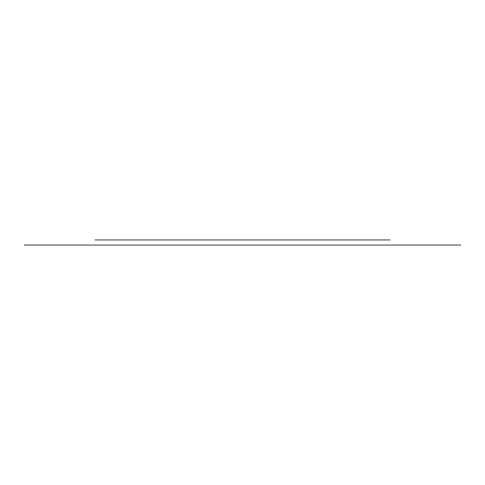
<?xml version="1.0" encoding="UTF-8"?>
<svg xmlns="http://www.w3.org/2000/svg" width="485" height="485" viewBox="0 0 485 485"><rect width="100%" height="100%" fill="white"/><g stroke="black" fill="none" stroke-linecap="round" stroke-linejoin="round"><path stroke-width="0.73" d="M95.06 239.954L390.104 239.954M24.25 245.046L460.75 245.046"/></g></svg>
